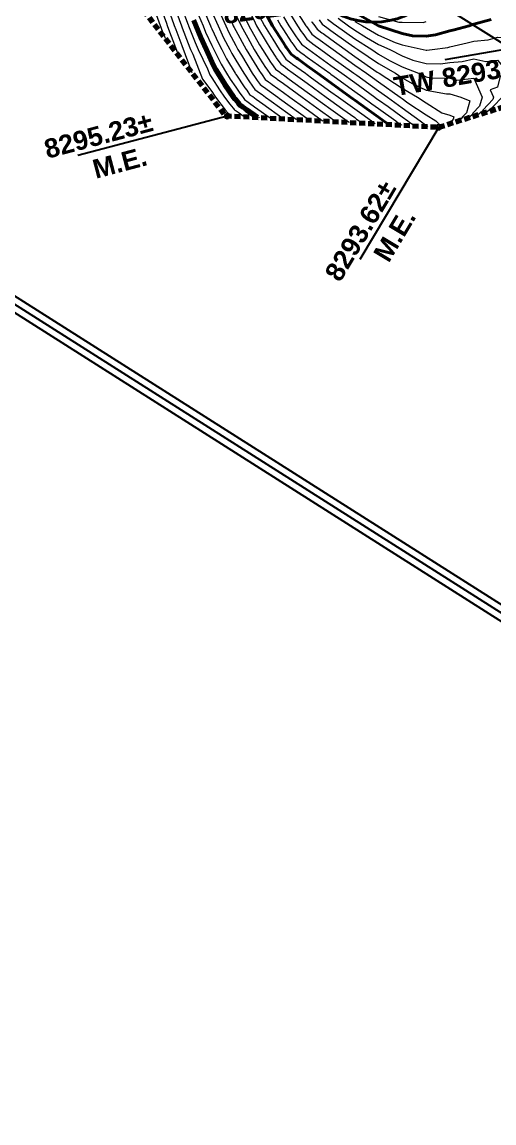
# Model space of a CAD drawing. Extents: x 2799052 to 2815686, y 1319509 to 1336143.
# Drawn here: x 2807521.91 to 2807541.75, y 1327718.57 to 1327764.8 of the extents above; entities that cross this region are included whole.
import ezdxf

# ---------------------------------------------------------------- set-up
doc = ezdxf.new("R2010")
doc.units = 0
doc.header["$LTSCALE"] = 0.5
doc.header["$MEASUREMENT"] = 0
doc.linetypes.add('DASHED', pattern=[0.75, 0.5, -0.25])
doc.layers.add('C-Road-Asph-Hach-Bdry', color=64, linetype='Continuous', lineweight=25, plot=False)
for name, color, linetype, lineweight in [('C-RRAP', 160, 'Continuous', 40), ('C-SSWR', 1, 'Continuous', 25), ('C-Sswr-Pipe', 125, 'Continuous', 25), ('C-TOPO-BDRY', 5, 'DASHED', 70), ('C-Topo-Cont-10th', 8, 'Continuous', 13), ('C-TOPO-CONT-1FT', 7, 'Continuous', 40), ('C-TOPO-CONT-5FT', 6, 'Continuous', 70), ('C-TOPO-SPOT', 2, 'Continuous', 25)]:
    doc.layers.add(name, color=color, linetype=linetype, lineweight=lineweight)
doc.layers.add('C-Strm', color=4, linetype='Continuous')
doc.layers.add('C-TOPO-USER', color=40, linetype='Continuous')
doc.styles.add('Swiss 721 BT', font='swissb.ttf', dxfattribs={"height": 2})

msp = doc.modelspace()

# ---------------------------------------------------------------- linework, layer by layer
at = {"color": 0, "linetype": 'ByBlock'}
for centre, start, end in [((2807530.535, 1327760.85, 8295.233), 46.8591, 226.8591), ((2807530.535, 1327760.85, 8295.233), 226.8591, 46.8591), ((2807539.433, 1327760.384, 8293.615), 169.2875, 349.2875), ((2807539.433, 1327760.384, 8293.615), 349.2875, 169.2875)]:
    msp.add_arc(centre, 0.1, start, end, dxfattribs=at)
at = {"layer": 'C-Road-Asph-Hach-Bdry'}
msp.add_circle((2807368.688, 1327825.522), 8317.007, dxfattribs=at)
at = {"layer": 'C-RRAP'}
msp.add_circle((2807536.693, 1327768.088), 3.3, dxfattribs=at)
at = {"layer": 'C-SSWR'}
for p, q in [((2807440.39, 1327804.749), (2807610.837, 1327696.764)), ((2807439.987, 1327804.295), (2807610.516, 1327696.257))]:
    msp.add_line(p, q, dxfattribs=at)
at = {"layer": 'C-Sswr-Pipe'}
msp.add_line((2807440.189, 1327804.522), (2807610.677, 1327696.511), dxfattribs=at)
at = {"layer": 'C-Strm'}
msp.add_line((2807583.462, 1327737.892), (2807536.969, 1327767.127), dxfattribs=at)
at = {"layer": 'C-TOPO-BDRY'}
for p, q in [((2807526.788, 1327765.579, 8305.199), (2807530.465, 1327760.864, 8305.199)), ((2807539.433, 1327760.384, 8305.199), (2807547.939, 1327763.058, 8305.199)), ((2807530.465, 1327760.864, 8305.199), (2807539.433, 1327760.384, 8305.199))]:
    msp.add_line(p, q, dxfattribs=at)
at = {"layer": 'C-Topo-Cont-10th'}
for points, elevation in [([(2807527.937, 1327764.105), (2807527.895, 1327764.219), (2807527.869, 1327764.288), (2807527.835, 1327764.377), (2807527.622, 1327764.947), (2807527.366, 1327765.628), (2807527.263, 1327765.904), (2807526.986, 1327766.644), (2807526.961, 1327766.71), (2807526.895, 1327766.886), (2807526.441, 1327768.098), (2807526.236, 1327768.644), (2807526.143, 1327768.892), (2807525.895, 1327769.554)], 8295.5), ([(2807530.895, 1327766.455), (2807531.264, 1327765.644), (2807531.654, 1327764.884), (2807531.773, 1327764.644), (2807531.895, 1327764.427), (2807532.37, 1327763.644), (2807532.575, 1327763.323), (2807532.598, 1327763.292), (2807532.788, 1327763.021), (2807532.979, 1327762.883), (2807533.069, 1327762.818), (2807533.312, 1327762.644), (2807533.895, 1327762.223), (2807534.7, 1327761.644), (2807534.895, 1327761.503), (2807535.395, 1327761.143), (2807535.895, 1327760.783), (2807535.976, 1327760.724), (2807536.088, 1327760.644), (2807536.11, 1327760.628), (2807536.191, 1327760.569), (2807536.209, 1327760.556)], 8294.2), ([(2807528.5, 1327763.383), (2807528.267, 1327764.005), (2807528.128, 1327764.378), (2807528.028, 1327764.644), (2807527.992, 1327764.74), (2807527.895, 1327764.998), (2807527.655, 1327765.637), (2807527.466, 1327766.142)], 8295.4), ([(2807529.063, 1327762.662), (2807528.64, 1327763.791), (2807528.387, 1327764.467), (2807528.321, 1327764.644), (2807528.204, 1327764.953), (2807527.945, 1327765.644), (2807527.931, 1327765.68), (2807527.895, 1327765.777)], 8295.3), ([(2807530.895, 1327765.763), (2807530.949, 1327765.644), (2807531.006, 1327765.532), (2807531.446, 1327764.644), (2807531.895, 1327763.844), (2807532.017, 1327763.644), (2807532.36, 1327763.108), (2807532.398, 1327763.055), (2807532.569, 1327762.811), (2807532.743, 1327762.686), (2807532.849, 1327762.609), (2807532.856, 1327762.604), (2807532.895, 1327762.576), (2807533.136, 1327762.402), (2807533.895, 1327761.856), (2807534.19, 1327761.644), (2807534.895, 1327761.135), (2807535.181, 1327760.93), (2807535.578, 1327760.644), (2807535.637, 1327760.601), (2807535.658, 1327760.586)], 8294.3), ([(2807532.895, 1327765.582), (2807533.485, 1327764.644), (2807533.647, 1327764.395), (2807533.71, 1327764.314), (2807533.879, 1327764.072), (2807534.12, 1327763.898), (2807534.137, 1327763.886), (2807534.474, 1327763.644), (2807534.895, 1327763.34), (2807535.862, 1327762.644), (2807535.895, 1327762.62), (2807535.98, 1327762.559), (2807536.895, 1327761.906), (2807537.271, 1327761.644), (2807537.895, 1327761.201), (2807538.643, 1327760.644), (2807538.867, 1327760.479), (2807538.928, 1327760.435), (2807538.95, 1327760.419), (2807538.962, 1327760.41), (2807538.965, 1327760.409)], 8293.7), ([(2807533.195, 1327765.644), (2807533.742, 1327764.796), (2807533.838, 1327764.644), (2807533.861, 1327764.609), (2807533.941, 1327764.505), (2807534.097, 1327764.283), (2807534.319, 1327764.122), (2807534.351, 1327764.1), (2807534.895, 1327763.708), (2807534.984, 1327763.644), (2807535.895, 1327762.987), (2807536.389, 1327762.644), (2807536.895, 1327762.283), (2807537.811, 1327761.644), (2807537.895, 1327761.584), (2807538.13, 1327761.409), (2807538.895, 1327760.899), (2807539.299, 1327760.644), (2807539.51, 1327760.427), (2807539.499, 1327760.408), (2807539.492, 1327760.402)], 8293.6), ([(2807528.417, 1327765.165), (2807528.614, 1327764.644), (2807528.646, 1327764.557), (2807528.895, 1327763.89), (2807528.965, 1327763.713), (2807528.997, 1327763.644), (2807529.088, 1327763.451), (2807529.495, 1327762.398), (2807529.895, 1327761.874), (2807529.983, 1327761.732), (2807530.045, 1327761.644), (2807530.455, 1327761.113), (2807530.57, 1327760.964), (2807530.573, 1327760.961), (2807530.581, 1327760.949), (2807530.584, 1327760.947), (2807530.598, 1327760.929), (2807530.6, 1327760.926), (2807530.606, 1327760.918), (2807530.611, 1327760.915), (2807530.614, 1327760.912), (2807530.624, 1327760.905), (2807530.642, 1327760.892), (2807530.697, 1327760.852), (2807530.698, 1327760.851)], 8295.2), ([(2807528.629, 1327765.378), (2807528.895, 1327764.674), (2807528.904, 1327764.652), (2807528.907, 1327764.644), (2807529.186, 1327763.935), (2807529.322, 1327763.644), (2807529.701, 1327762.837), (2807529.799, 1327762.585)], 8295.1), ([(2807529.336, 1327765.085), (2807529.525, 1327764.644), (2807529.63, 1327764.378), (2807529.895, 1327763.808), (2807529.947, 1327763.695), (2807529.974, 1327763.644), (2807530.276, 1327763.025), (2807530.505, 1327762.644), (2807530.654, 1327762.403)], 8294.9), ([(2807529.552, 1327765.301), (2807529.835, 1327764.644), (2807529.852, 1327764.6), (2807529.895, 1327764.507), (2807530.166, 1327763.915), (2807530.311, 1327763.644), (2807530.502, 1327763.251), (2807530.868, 1327762.644), (2807530.878, 1327762.627)], 8294.8), ([(2807529.895, 1327765.222), (2807530.153, 1327764.644), (2807530.386, 1327764.134), (2807530.647, 1327763.644), (2807530.729, 1327763.477), (2807530.895, 1327763.2)], 8294.7), ([(2807530.134, 1327765.405), (2807530.473, 1327764.644), (2807530.605, 1327764.354)], 8294.6), ([(2807530.895, 1327765.095), (2807531.118, 1327764.644), (2807531.405, 1327764.134), (2807531.671, 1327763.644), (2807531.895, 1327763.282), (2807532.144, 1327762.893), (2807532.199, 1327762.819), (2807532.351, 1327762.6), (2807532.506, 1327762.489), (2807532.601, 1327762.42), (2807532.642, 1327762.391), (2807532.895, 1327762.209), (2807533.68, 1327761.644), (2807534.45, 1327761.089), (2807534.895, 1327760.768), (2807534.967, 1327760.716), (2807535.068, 1327760.644), (2807535.083, 1327760.633), (2807535.107, 1327760.615)], 8294.4), ([(2807531.895, 1327765.027), (2807532.107, 1327764.644), (2807532.458, 1327764.08), (2807532.723, 1327763.644), (2807532.79, 1327763.539), (2807532.798, 1327763.528), (2807533.006, 1327763.231), (2807533.216, 1327763.08), (2807533.283, 1327763.032), (2807533.822, 1327762.644), (2807533.895, 1327762.591), (2807534.084, 1327762.455), (2807534.895, 1327761.87), (2807535.21, 1327761.644), (2807535.608, 1327761.357), (2807535.895, 1327761.15), (2807536.189, 1327760.938), (2807536.598, 1327760.644), (2807536.678, 1327760.586), (2807536.745, 1327760.538), (2807536.76, 1327760.527)], 8294.1), ([(2807532.895, 1327765.02), (2807533.132, 1327764.644), (2807533.433, 1327764.181), (2807533.478, 1327764.123), (2807533.66, 1327763.862), (2807533.922, 1327763.674), (2807533.924, 1327763.672), (2807533.964, 1327763.644), (2807534.895, 1327762.973), (2807535.352, 1327762.644), (2807535.895, 1327762.252), (2807536.74, 1327761.644), (2807536.83, 1327761.579), (2807536.895, 1327761.532), (2807537.294, 1327761.245), (2807537.895, 1327760.819), (2807538.13, 1327760.644), (2807538.2, 1327760.592), (2807538.333, 1327760.496), (2807538.382, 1327760.461), (2807538.408, 1327760.442), (2807538.414, 1327760.438)], 8293.8), ([(2807536.895, 1327765.031), (2807537.742, 1327764.797), (2807537.895, 1327764.787), (2807538.765, 1327764.774), (2807538.895, 1327764.821)], 8292.9), ([(2807530.711, 1327764.828), (2807530.793, 1327764.644), (2807530.825, 1327764.574)], 8294.5), ([(2807530.825, 1327764.574), (2807530.895, 1327764.442)], 8294.5), ([(2807532.645, 1327764.893), (2807532.783, 1327764.644), (2807532.895, 1327764.464), (2807533.219, 1327763.967), (2807533.246, 1327763.932), (2807533.442, 1327763.652), (2807533.69, 1327763.473), (2807533.71, 1327763.459), (2807533.895, 1327763.326), (2807534.842, 1327762.644), (2807534.895, 1327762.605), (2807535.032, 1327762.507), (2807535.895, 1327761.885), (2807536.23, 1327761.644), (2807536.617, 1327761.365), (2807536.895, 1327761.165), (2807537.618, 1327760.644), (2807537.738, 1327760.557), (2807537.814, 1327760.502), (2807537.854, 1327760.474), (2807537.863, 1327760.468)], 8293.9), ([(2807534.074, 1327764.822), (2807534.096, 1327764.796), (2807534.173, 1327764.695), (2807534.315, 1327764.493), (2807534.518, 1327764.347), (2807534.565, 1327764.313), (2807534.895, 1327764.075), (2807535.494, 1327763.644), (2807535.895, 1327763.355), (2807536.843, 1327762.695), (2807536.895, 1327762.661), (2807536.924, 1327762.644), (2807537.895, 1327762.016), (2807538.532, 1327761.644), (2807538.895, 1327761.402), (2807539.554, 1327760.984), (2807539.895, 1327760.881), (2807540.063, 1327760.811), (2807540.033, 1327760.713), (2807540.001, 1327760.679), (2807539.936, 1327760.567), (2807539.887, 1327760.526)], 8293.5), ([(2807534.405, 1327764.886), (2807534.533, 1327764.703), (2807534.717, 1327764.571), (2807534.778, 1327764.527), (2807534.895, 1327764.443), (2807535.614, 1327763.925), (2807535.895, 1327763.722), (2807536.021, 1327763.644), (2807536.895, 1327763.056), (2807537.608, 1327762.644), (2807537.895, 1327762.458), (2807538.342, 1327762.197), (2807538.895, 1327761.933), (2807539.757, 1327761.782), (2807539.895, 1327761.779), (2807540.36, 1327761.644), (2807540.737, 1327761.486), (2807540.588, 1327760.99), (2807540.43, 1327760.822), (2807540.374, 1327760.726), (2807540.282, 1327760.651)], 8293.4), ([(2807534.751, 1327764.913), (2807534.915, 1327764.795), (2807534.981, 1327764.748), (2807534.992, 1327764.74), (2807535.126, 1327764.644), (2807535.895, 1327764.09), (2807536.609, 1327763.644), (2807536.895, 1327763.451), (2807537.351, 1327763.188), (2807537.895, 1327762.912), (2807538.575, 1327762.644), (2807538.895, 1327762.491), (2807539.08, 1327762.459), (2807539.895, 1327762.442), (2807540.179, 1327762.359), (2807540.895, 1327762.434), (2807541.256, 1327761.644), (2807541.143, 1327761.268), (2807540.858, 1327760.964), (2807540.812, 1327760.885), (2807540.677, 1327760.775)], 8293.3), ([(2807535.205, 1327764.954), (2807535.636, 1327764.644), (2807535.895, 1327764.457), (2807536.392, 1327764.147), (2807536.895, 1327763.848), (2807537.364, 1327763.644), (2807537.895, 1327763.375), (2807538.339, 1327763.199), (2807538.895, 1327763.051), (2807539.498, 1327763.041), (2807539.895, 1327763.099), (2807540.406, 1327763.133), (2807540.895, 1327763.258), (2807541.403, 1327763.135), (2807541.895, 1327763.2), (2807542.354, 1327762.644), (2807542.009, 1327762.529), (2807541.895, 1327762.066), (2807541.587, 1327761.952), (2807541.728, 1327761.644), (2807541.698, 1327761.545), (2807541.286, 1327761.107), (2807541.25, 1327761.045), (2807541.072, 1327760.899)], 8293.2), ([(2807535.895, 1327764.825), (2807536.225, 1327764.644), (2807536.895, 1327764.246), (2807537.6, 1327763.939), (2807537.895, 1327763.84), (2807538.777, 1327763.644), (2807538.895, 1327763.612), (2807538.927, 1327763.612), (2807539.145, 1327763.644), (2807539.807, 1327763.732), (2807539.895, 1327763.757), (2807540.62, 1327763.919), (2807540.895, 1327763.995), (2807541.496, 1327764.043), (2807541.895, 1327764.167), (2807542.402, 1327764.137), (2807542.895, 1327764.343), (2807543.338, 1327764.201), (2807543.638, 1327764.644), (2807543.84, 1327764.699), (2807543.895, 1327764.721), (2807544.61, 1327764.929)], 8293.1), ([(2807530.605, 1327764.354), (2807530.895, 1327763.81)], 8294.6), ([(2807530.895, 1327764.442), (2807531.328, 1327763.644), (2807531.895, 1327762.73), (2807531.929, 1327762.677), (2807531.999, 1327762.582), (2807532.133, 1327762.39), (2807532.269, 1327762.292), (2807532.353, 1327762.232), (2807532.429, 1327762.177), (2807532.895, 1327761.841), (2807533.169, 1327761.644), (2807533.792, 1327761.195), (2807534.533, 1327760.662), (2807534.556, 1327760.645)], 8294.5), ([(2807530.895, 1327763.81), (2807530.986, 1327763.644), (2807531.134, 1327763.405), (2807531.59, 1327762.644), (2807531.712, 1327762.461), (2807531.735, 1327762.432), (2807531.799, 1327762.345), (2807531.915, 1327762.18), (2807532.032, 1327762.095), (2807532.104, 1327762.043), (2807532.215, 1327761.964), (2807532.659, 1327761.644), (2807532.734, 1327761.59), (2807533.985, 1327760.689), (2807534.005, 1327760.674)], 8294.6), ([(2807545.226, 1327764.022), (2807544.964, 1327763.813), (2807544.287, 1327763.644), (2807543.946, 1327763.593), (2807543.895, 1327763.506), (2807543.123, 1327763.415), (2807543.085, 1327762.644), (2807542.895, 1327762.509), (2807542.245, 1327762.294), (2807542.084, 1327761.644), (2807541.714, 1327761.25), (2807541.687, 1327761.204), (2807541.467, 1327761.023)], 8293.1), ([(2807530.895, 1327763.2), (2807531.229, 1327762.644), (2807531.495, 1327762.244), (2807531.546, 1327762.182), (2807531.599, 1327762.109), (2807531.697, 1327761.97), (2807531.795, 1327761.899), (2807531.856, 1327761.855), (2807532.001, 1327761.75), (2807532.149, 1327761.644), (2807532.385, 1327761.474), (2807533.437, 1327760.716), (2807533.454, 1327760.704)], 8294.7), ([(2807529.799, 1327762.585), (2807529.895, 1327762.459)], 8295.1), ([(2807529.895, 1327762.459), (2807530.207, 1327761.955), (2807530.425, 1327761.644), (2807530.652, 1327761.35), (2807530.716, 1327761.268), (2807530.717, 1327761.266), (2807530.722, 1327761.26), (2807530.723, 1327761.258), (2807530.787, 1327761.18), (2807530.8, 1327761.162), (2807530.824, 1327761.129), (2807530.848, 1327761.111), (2807530.862, 1327761.101), (2807530.906, 1327761.069), (2807530.991, 1327761.008), (2807531.245, 1327760.825), (2807531.249, 1327760.822)], 8295.1), ([(2807530.654, 1327762.403), (2807530.895, 1327762.059)], 8294.9), ([(2807530.878, 1327762.627), (2807530.895, 1327762.602)], 8294.8), ([(2807530.895, 1327762.602), (2807531.278, 1327762.027), (2807531.356, 1327761.931), (2807531.399, 1327761.872), (2807531.478, 1327761.759), (2807531.558, 1327761.702), (2807531.608, 1327761.666), (2807531.753, 1327761.561), (2807532.037, 1327761.357), (2807532.889, 1327760.743), (2807532.903, 1327760.733)], 8294.8), ([(2807530.895, 1327762.059), (2807531.061, 1327761.809), (2807531.166, 1327761.681), (2807531.2, 1327761.635), (2807531.26, 1327761.549), (2807531.321, 1327761.505), (2807531.359, 1327761.478), (2807531.471, 1327761.397), (2807531.688, 1327761.241), (2807532.341, 1327760.77), (2807532.352, 1327760.763)], 8294.9)]:
    msp.add_lwpolyline(points, dxfattribs=dict(at, elevation=elevation))
at = {"layer": 'C-TOPO-CONT-1FT'}
for points, elevation in [([(2807531.895, 1327765.638), (2807532.445, 1327764.644), (2807532.895, 1327763.922), (2807533.005, 1327763.753), (2807533.014, 1327763.741), (2807533.224, 1327763.442), (2807533.453, 1327763.276), (2807533.497, 1327763.245), (2807533.895, 1327762.958), (2807534.332, 1327762.644), (2807534.895, 1327762.238), (2807535.72, 1327761.644), (2807535.822, 1327761.57), (2807535.895, 1327761.517), (2807536.403, 1327761.152), (2807536.895, 1327760.797), (2807537.108, 1327760.644), (2807537.144, 1327760.618), (2807537.246, 1327760.544), (2807537.3, 1327760.506), (2807537.312, 1327760.497)], 8294), ([(2807535.895, 1327765.192), (2807536.895, 1327764.644), (2807536.895, 1327764.644), (2807536.895, 1327764.644), (2807537.895, 1327764.309), (2807538.326, 1327764.213), (2807538.895, 1327764.202), (2807539.285, 1327764.254), (2807539.895, 1327764.431), (2807540.069, 1327764.47), (2807540.699, 1327764.644), (2807540.852, 1327764.687), (2807540.895, 1327764.702), (2807541.633, 1327764.906)], 8293)]:
    msp.add_lwpolyline(points, dxfattribs=dict(at, elevation=elevation))
at = {"layer": 'C-TOPO-CONT-5FT', "elevation": 8295}
for points in [[(2807529.12, 1327764.868), (2807529.216, 1327764.644), (2807529.408, 1327764.157), (2807529.647, 1327763.644), (2807529.895, 1327763.116), (2807530.05, 1327762.798), (2807530.143, 1327762.644), (2807530.431, 1327762.179), (2807530.805, 1327761.644), (2807530.849, 1327761.588), (2807530.861, 1327761.572)], [(2807530.861, 1327761.572), (2807530.861, 1327761.572), (2807530.862, 1327761.57), (2807530.862, 1327761.57), (2807530.977, 1327761.43), (2807531, 1327761.399), (2807531.042, 1327761.339), (2807531.085, 1327761.308), (2807531.111, 1327761.289), (2807531.188, 1327761.233), (2807531.339, 1327761.125), (2807531.793, 1327760.798), (2807531.801, 1327760.792)]]:
    msp.add_lwpolyline(points, dxfattribs=at)
at = {"layer": 'C-TOPO-SPOT', "color": 2, "linetype": 'Continuous', "lineweight": 25}
for p, q in [((2807545.097, 1327764.142, 8293.188), (2807539.677, 1327763.206, 8293.176)), ((2807530.535, 1327760.85, 8295.233), (2807524.262, 1327759.188, 8294.849)), ((2807539.433, 1327760.384, 8293.615), (2807536.103, 1327754.828, 8294.166))]:
    msp.add_line(p, q, dxfattribs=at)
at = {"layer": 'C-TOPO-USER'}
for points, elevation in [([(2807531.895, 1327765.638), (2807532.445, 1327764.644), (2807532.895, 1327763.922), (2807533.005, 1327763.753), (2807533.014, 1327763.741), (2807533.224, 1327763.442), (2807533.453, 1327763.276), (2807533.497, 1327763.245), (2807533.895, 1327762.958), (2807534.332, 1327762.644), (2807534.895, 1327762.238), (2807535.72, 1327761.644), (2807535.822, 1327761.57), (2807535.895, 1327761.517), (2807536.403, 1327761.152), (2807536.895, 1327760.797), (2807537.108, 1327760.644), (2807537.144, 1327760.618), (2807537.246, 1327760.544), (2807537.3, 1327760.506), (2807537.312, 1327760.497)], 8294), ([(2807535.895, 1327765.192), (2807536.895, 1327764.644), (2807536.895, 1327764.644), (2807536.895, 1327764.644), (2807537.895, 1327764.309), (2807538.326, 1327764.213), (2807538.895, 1327764.202), (2807539.285, 1327764.254), (2807539.895, 1327764.431), (2807540.069, 1327764.47), (2807540.699, 1327764.644), (2807540.852, 1327764.687), (2807540.895, 1327764.702), (2807541.633, 1327764.906)], 8293), ([(2807529.12, 1327764.868), (2807529.216, 1327764.644), (2807529.408, 1327764.157), (2807529.647, 1327763.644), (2807529.895, 1327763.116), (2807530.05, 1327762.798), (2807530.143, 1327762.644), (2807530.431, 1327762.179), (2807530.805, 1327761.644), (2807530.849, 1327761.588), (2807530.861, 1327761.572)], 8295), ([(2807530.861, 1327761.572), (2807530.861, 1327761.572), (2807530.862, 1327761.57), (2807530.862, 1327761.57), (2807530.977, 1327761.43), (2807531, 1327761.399), (2807531.042, 1327761.339), (2807531.085, 1327761.308), (2807531.111, 1327761.289), (2807531.188, 1327761.233), (2807531.339, 1327761.125), (2807531.793, 1327760.798), (2807531.801, 1327760.792)], 8295)]:
    msp.add_lwpolyline(points, dxfattribs=dict(at, elevation=elevation))

# ---------------------------------------------------------------- texts
at = {"layer": 'C-TOPO-SPOT', "color": 2, "lineweight": 25, "style": 'Swiss 721 BT'}
for s, rotation, p in [('8292.46', 7.9006, (2807530.43, 1327764.714, 8292.461)), ('TW 8293.19', 9.8003, (2807537.618, 1327761.683, 8293.176)), ('8295.23±', 14.8402, (2807522.978, 1327759.052, 8294.849)), ('M.E.', 14.8402, (2807525.013, 1327758.212, 8294.849)), ('8293.62±', 59.0597, (2807535.277, 1327753.835, 8294.166)), ('M.E.', 59.0597, (2807537.322, 1327754.653, 8294.166))]:
    msp.add_text(s, height=0.8, rotation=rotation, dxfattribs=at).set_placement(p)

doc.saveas('drawing.dxf')
